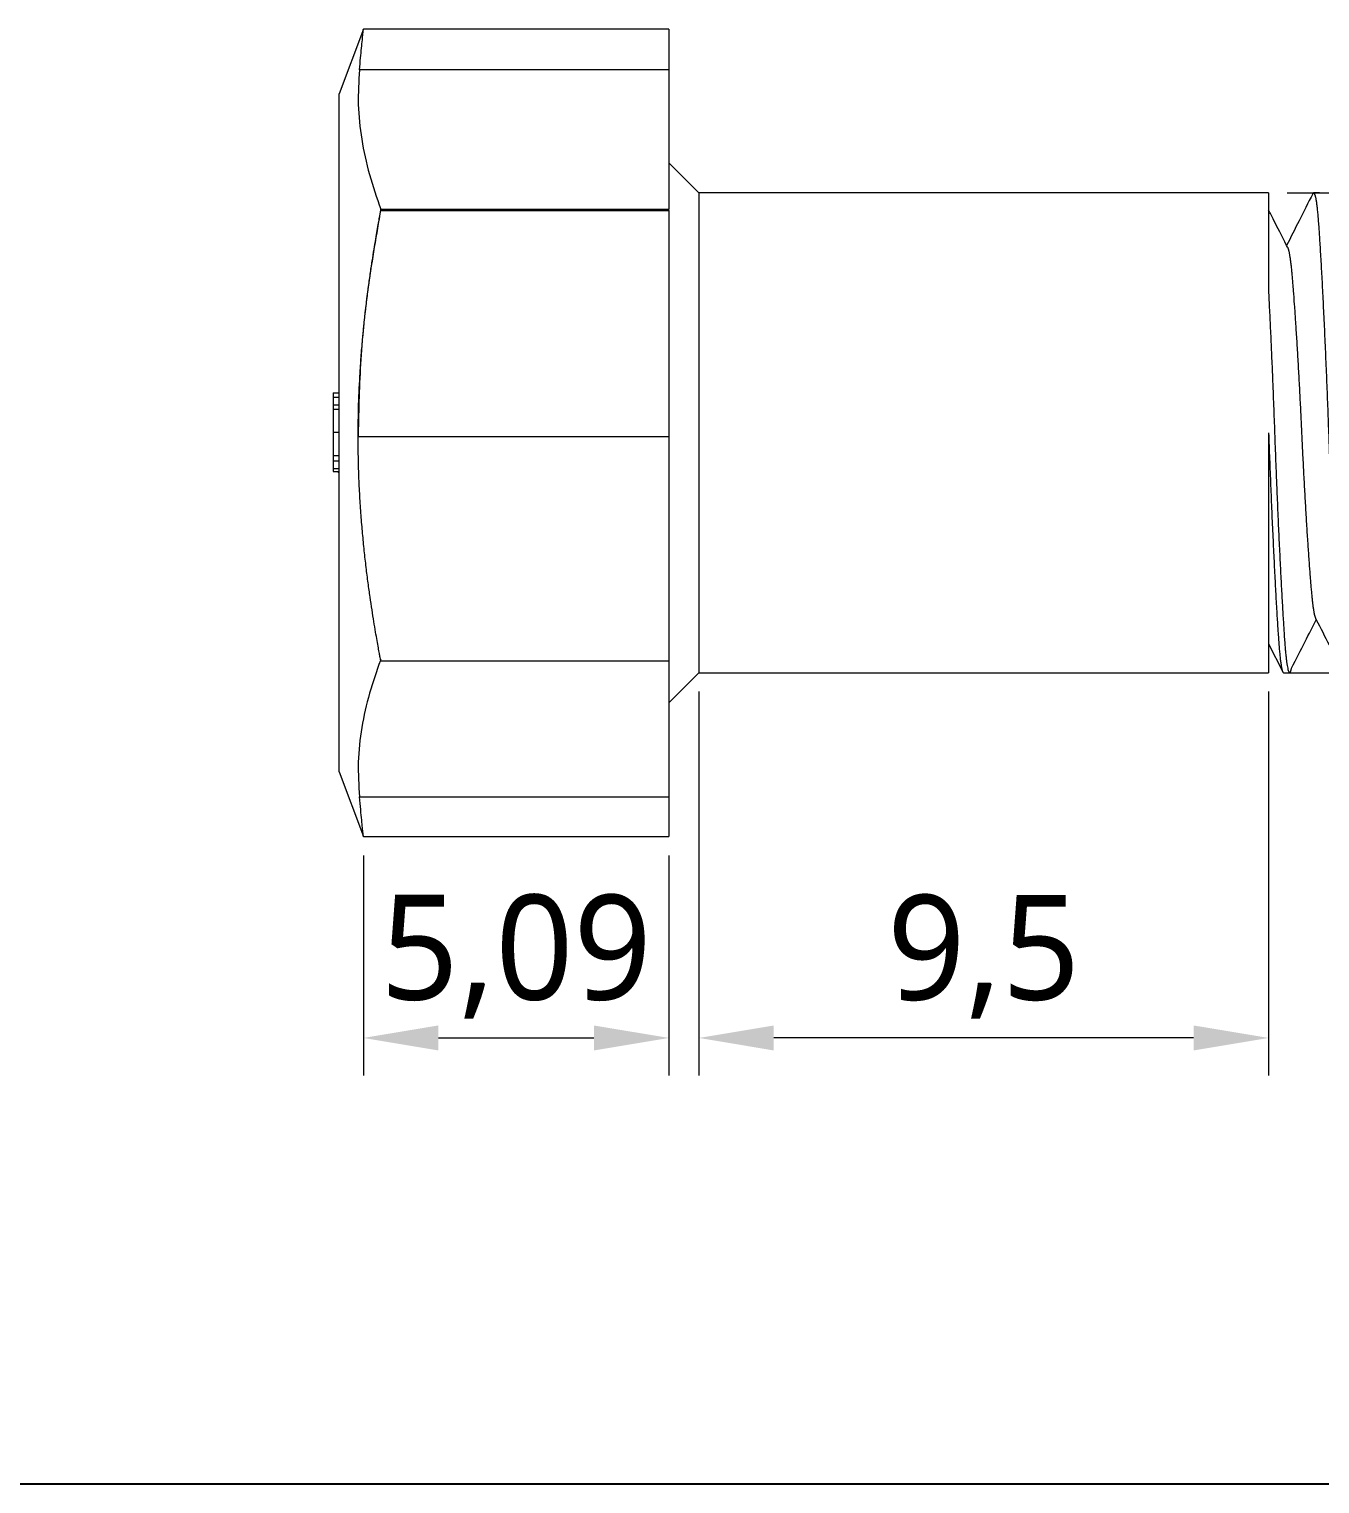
# Model space of a CAD drawing. Header units: millimetres. Extents: x -15 to 313, y -16 to 261.
# Drawn here: x 149.21 to 192.26, y 158.81 to 207.32 of the extents above; entities that cross this region are included whole.
import ezdxf

# ---------------------------------------------------------------- set-up
doc = ezdxf.new("R2010")
doc.units = ezdxf.units.MM
doc.header["$LTSCALE"] = 12.7
doc.header["$PDMODE"] = 33
doc.header["$PDSIZE"] = 1
for name, color, linetype, lineweight in [('ANNOTATION_TEXT', 7, 'Continuous', 25), ('TANGENT_LINES', 7, 'Continuous', 15), ('Visible', 7, 'Continuous', 40)]:
    doc.layers.add(name, color=color, linetype=linetype, lineweight=lineweight)
doc.styles.add('Onshape-Standard-Dimension', font='NotoSans-Regular.ttf')
doc.dimstyles.new('Onshape-ISO-25$0', dxfattribs={"dimtxt": 3.5, "dimasz": 2.5, "dimexe": 1.25, "dimexo": 0.625, "dimtad": 1, "dimtxsty": 'Onshape-Standard-Dimension', "dimcen": 2.5, "dimclrd": 7, "dimclre": 7, "dimclrt": 7, "dimadec": 1, "dimazin": 0, "dimtfac": 1, "dimtmove": 0, "dimatfit": 3, "dimfxl": 1, "dimlwd": 13, "dimlwe": 13, "dimarcsym": 0})

# ---------------------------------------------------------------- blocks, each defined once
blk = doc.blocks.new('*D0')
at = {"layer": 'ANNOTATION_TEXT', "color": 7, "lineweight": 13, "transparency": 16777216}
for p, q in [((171.549, 185.235), (171.549, 172.431)), ((190.549, 185.235), (190.549, 172.431)), ((188.049, 173.681), (174.049, 173.681))]:
    blk.add_line(p, q, dxfattribs=at)
at = {"layer": 'ANNOTATION_TEXT', "color": 7, "transparency": 16777216}
for points in [[(174.049, 174.097), (174.049, 173.264), (171.549, 173.681)], [(188.049, 174.097), (188.049, 173.264), (190.549, 173.681)]]:
    blk.add_solid(points, dxfattribs=at)
at = {"layer": 'Defpoints', "color": 0, "transparency": 16777216}
for p in [(171.549, 185.86, -15.66), (190.549, 185.86, -15.66), (171.549, 173.681)]:
    blk.add_point(p, dxfattribs=at)
at = {"layer": 'ANNOTATION_TEXT', "color": 7, "lineweight": 5, "transparency": 16777216, "insert": (181.049, 176.387), "char_height": 3.5, "attachment_point": 5, "style": 'Onshape-Standard-Dimension'}
blk.add_mtext('9,5', dxfattribs=at)
blk = doc.blocks.new('*D1')
at = {"layer": 'ANNOTATION_TEXT', "color": 7, "lineweight": 13, "transparency": 16777216}
for p, q in [((160.361, 179.77), (160.361, 172.431)), ((170.549, 179.77), (170.549, 172.431)), ((162.861, 173.681), (168.049, 173.681))]:
    blk.add_line(p, q, dxfattribs=at)
at = {"layer": 'ANNOTATION_TEXT', "color": 7, "transparency": 16777216}
for points in [[(162.861, 174.097), (162.861, 173.264), (160.361, 173.681)], [(168.049, 174.097), (168.049, 173.264), (170.549, 173.681)]]:
    blk.add_solid(points, dxfattribs=at)
at = {"layer": 'Defpoints', "color": 0, "transparency": 16777216}
for p in [(160.361, 180.395, -15.66), (170.549, 180.395, -15.673), (170.549, 173.681)]:
    blk.add_point(p, dxfattribs=at)
at = {"layer": 'ANNOTATION_TEXT', "color": 7, "lineweight": 5, "transparency": 16777216, "insert": (165.455, 176.39), "char_height": 3.5, "attachment_point": 5, "style": 'Onshape-Standard-Dimension'}
blk.add_mtext('5,09', dxfattribs=at)
blk = doc.blocks.new('*D5')
at = {"layer": 'ANNOTATION_TEXT', "color": 7, "lineweight": 13, "transparency": 16777216}
for p, q in [((191.174, 201.86), (291.271, 201.86)), ((290.021, 199.36), (290.021, 188.36)), ((191.174, 185.86), (291.271, 185.86))]:
    blk.add_line(p, q, dxfattribs=at)
at = {"layer": 'ANNOTATION_TEXT', "color": 7, "transparency": 16777216}
for points in [[(289.604, 199.36), (290.437, 199.36), (290.021, 201.86)], [(289.604, 188.36), (290.437, 188.36), (290.021, 185.86)]]:
    blk.add_solid(points, dxfattribs=at)
at = {"layer": 'Defpoints', "color": 0, "transparency": 16777216}
for p in [(190.549, 201.86, -15.66), (190.549, 185.86, -15.66), (290.021, 185.86)]:
    blk.add_point(p, dxfattribs=at)
at = {"layer": 'ANNOTATION_TEXT', "color": 7, "lineweight": 5, "transparency": 16777216, "insert": (287.499, 193.86), "char_height": 3.5, "attachment_point": 5, "rotation": 90, "style": 'Onshape-Standard-Dimension'}
blk.add_mtext('%%c8', dxfattribs=at)

msp = doc.modelspace()

# ---------------------------------------------------------------- linework, layer by layer
msp.add_line((-15.06, 158.809), (313.487, 158.809))
at = {"layer": 'TANGENT_LINES', "lineweight": 5}
for p, q in [((170.549, 205.965), (160.23, 205.965)), ((160.941, 201.272), (170.549, 201.272)), ((159.349, 194.647), (159.549, 194.647)), ((159.349, 193.88), (159.549, 193.88)), ((159.349, 193.106), (159.549, 193.106)), ((160.23, 181.717), (170.549, 181.717))]:
    msp.add_line(p, q, dxfattribs=at)
at = {"layer": 'Visible', "lineweight": 5}
for p, q in [((160.361, 207.324), (159.549, 205.16)), ((170.549, 207.324), (160.36, 207.324)), ((170.549, 207.324), (170.549, 205.965)), ((170.549, 205.965), (170.549, 201.317)), ((159.549, 182.56), (159.549, 205.16)), ((171.549, 201.86), (170.549, 202.86)), ((190.549, 201.86), (171.549, 201.86)), ((171.549, 201.86), (171.549, 185.86)), ((190.549, 201.86), (190.549, 198.532)), ((192.249, 201.86), (192.049, 201.86)), ((160.941, 201.272), (160.941, 201.317)), ((160.941, 201.317), (170.549, 201.317)), ((170.549, 201.272), (170.549, 201.317)), ((170.549, 201.272), (170.549, 193.737)), ((191.178, 200.05), (191.149, 200.108)), ((159.349, 195.192), (159.549, 195.192)), ((159.349, 195.192), (159.349, 195.046)), ((159.349, 195.046), (159.549, 195.046)), ((159.349, 195.046), (159.349, 194.791)), ((159.349, 194.791), (159.549, 194.791)), ((159.349, 194.779), (159.349, 194.647)), ((159.349, 194.647), (159.349, 193.88)), ((159.349, 193.88), (159.349, 193.106)), ((160.187, 193.811), (160.187, 193.737)), ((160.187, 193.737), (170.549, 193.737)), ((170.549, 193.737), (170.549, 186.261)), ((190.549, 193.86), (190.549, 185.86)), ((159.349, 193.106), (159.349, 192.923)), ((159.349, 192.928), (159.549, 192.928)), ((159.349, 192.928), (159.349, 192.668)), ((159.349, 192.668), (159.549, 192.668)), ((159.349, 192.668), (159.349, 192.568)), ((159.349, 192.568), (159.549, 192.568)), ((192.113, 187.682), (192.141, 187.628)), ((190.545, 186.829), (191.022, 185.887)), ((160.941, 186.306), (160.927, 186.269)), ((160.941, 186.261), (170.549, 186.261)), ((170.549, 186.261), (170.549, 181.717)), ((170.549, 184.86), (171.549, 185.86)), ((171.549, 185.86), (190.549, 185.86)), ((191.049, 185.86), (191.249, 185.86)), ((159.549, 182.56), (160.361, 180.395)), ((170.549, 181.717), (170.549, 180.395)), ((160.36, 180.395), (170.549, 180.395))]:
    msp.add_line(p, q, dxfattribs=at)
msp.add_arc((159.449, 192.504), 0.1, 0, 40.3962, dxfattribs=at)
for points, knots in [([(160.23, 205.965), (160.243, 206.1), (160.268, 206.357), (160.3, 206.686), (160.326, 206.955), (160.345, 207.153), (160.355, 207.264), (160.361, 207.321), (160.361, 207.323), (160.361, 207.324)], [0, 0, 0, 0, 0.227766, 0.435982, 0.62411, 0.784479, 0.907751, 0.986898, 1, 1, 1, 1]), ([(160.23, 205.965), (160.207, 205.578), (160.16, 204.805), (160.284, 203.642), (160.539, 202.469), (160.807, 201.702), (160.941, 201.317)], [0, 0, 0, 0, 0.247271, 0.494929, 0.746212, 1, 1, 1, 1]), ([(192.022, 201.832), (191.869, 201.53), (191.569, 200.937), (191.287, 200.38), (191.149, 200.108)], [0, 0, 0, 0, 0.51038, 1, 1, 1, 1]), ([(160.941, 201.317), (160.795, 200.475), (160.506, 198.801), (160.24, 196.307), (160.205, 194.642), (160.187, 193.811)], [0, 0, 0, 0, 0.335813, 0.668263, 1, 1, 1, 1]), ([(160.187, 193.737), (160.189, 194.084), (160.195, 194.778), (160.248, 195.841), (160.29, 196.448), (160.341, 197.05), (160.398, 197.623), (160.46, 198.169), (160.525, 198.675), (160.589, 199.143), (160.655, 199.582), (160.717, 199.976), (160.773, 200.317), (160.822, 200.607), (160.866, 200.857), (160.899, 201.04), (160.93, 201.21), (160.938, 201.255), (160.941, 201.272)], [0, 0, 0, 0, 0.097827, 0.195304, 0.269482, 0.342371, 0.414678, 0.485079, 0.552845, 0.618138, 0.681457, 0.741461, 0.797208, 0.848822, 0.896316, 0.938074, 0.976875, 1, 1, 1, 1]), ([(191.149, 200.108), (190.992, 200.418), (190.735, 200.926), (190.602, 201.187), (190.551, 201.289)], [0, 0, 0, 0, 0.609802, 1, 1, 1, 1]), ([(160.941, 186.261), (160.939, 186.268), (160.935, 186.288), (160.919, 186.371), (160.894, 186.505), (160.859, 186.697), (160.817, 186.935), (160.767, 187.222), (160.71, 187.567), (160.648, 187.958), (160.584, 188.387), (160.519, 188.856), (160.453, 189.376), (160.39, 189.931), (160.334, 190.508), (160.284, 191.111), (160.241, 191.755), (160.21, 192.418), (160.191, 193.07), (160.188, 193.514), (160.187, 193.737)], [0, 0, 0, 0, 0.014299, 0.039749, 0.073307, 0.113068, 0.157341, 0.205938, 0.259139, 0.315834, 0.375082, 0.436995, 0.502208, 0.569559, 0.638058, 0.708073, 0.780421, 0.853797, 0.926536, 1, 1, 1, 1]), ([(191.315, 186.014), (191.469, 186.316), (191.763, 186.892), (192.019, 187.391), (192.141, 187.628)], [0, 0, 0, 0, 0.523739, 1, 1, 1, 1]), ([(192.141, 187.628), (192.282, 187.349), (192.569, 186.783), (192.869, 186.189), (193.022, 185.887)], [0, 0, 0, 0, 0.492129, 1, 1, 1, 1]), ([(160.927, 186.269), (160.8, 185.907), (160.545, 185.181), (160.288, 184.04), (160.16, 182.878), (160.206, 182.104), (160.23, 181.717)], [0, 0, 0, 0, 0.248929, 0.499547, 0.74999, 1, 1, 1, 1]), ([(160.361, 180.395), (160.36, 180.402), (160.358, 180.422), (160.348, 180.524), (160.331, 180.699), (160.305, 180.956), (160.271, 181.299), (160.244, 181.573), (160.23, 181.717)], [0, 0, 0, 0, 0.0588, 0.176026, 0.336488, 0.528977, 0.752467, 1, 1, 1, 1])]:
    msp.add_open_spline(points, degree=3, knots=knots, dxfattribs=at)
for points, weights, knots in [([(192.022, 201.832), (192.035, 201.86), (192.049, 201.86), (192.139, 201.86), (192.216, 200.788), (192.383, 198.478), (192.549, 193.86), (192.716, 189.241), (192.883, 186.931), (192.947, 186.035), (193.022, 185.887), (193.035, 185.86), (193.049, 185.86)], [0.934614023108, 0.933012701892, 0.933012701892, 0.933012701892, 1, 0.866025403784, 1, 0.866025403784, 1, 0.943369737261, 0.934614023108, 0.933012701892, 0.933012701892], [0.01638035, 0.01638035, 0.01638035, 0.01666667, 0.01666667, 0.01851852, 0.01851852, 0.02222222, 0.02222222, 0.02592593, 0.02592593, 0.02749146, 0.02749146, 0.02777778, 0.02777778, 0.02777778]), ([(191.178, 200.05), (191.252, 199.931), (191.316, 199.241), (191.483, 197.447), (191.649, 193.86), (191.816, 190.272), (191.983, 188.478), (192.043, 187.824), (192.113, 187.682)], [0.93476201826, 0.943837764342, 1, 0.866025403784, 1, 0.866025403784, 1, 0.946604450581, 0.935770472957], [0.01696592, 0.01696592, 0.01696592, 0.01851852, 0.01851852, 0.02222222, 0.02222222, 0.02592593, 0.02592593, 0.02740204, 0.02740204, 0.02740204]), ([(190.549, 198.532), (190.656, 196.439), (190.749, 193.86), (190.916, 189.241), (191.083, 186.931), (191.16, 185.86), (191.249, 185.86), (191.282, 185.86), (191.315, 186.015)], [0.935356969711, 0.920481294659, 1, 0.866025403784, 1, 0.933012701892, 0.933012701892, 0.933012701892, 0.942153554912], [0.020023942, 0.020023942, 0.020023942, 0.022222222, 0.022222222, 0.025925926, 0.025925926, 0.027777778, 0.027777778, 0.028461852, 0.028461852, 0.028461852]), ([(190.549, 193.86), (190.716, 189.241), (190.883, 186.931), (190.947, 186.035), (191.022, 185.887), (191.035, 185.86), (191.049, 185.86)], [1, 0.866025403784, 1, 0.943369737261, 0.934614023108, 0.933012701892, 0.933012701892], [0, 0, 0, 0.003703704, 0.003703704, 0.005269237, 0.005269237, 0.005555556, 0.005555556, 0.005555556])]:
    msp.add_rational_spline(points, weights, degree=2, knots=knots, dxfattribs=at)

# ---------------------------------------------------------------- dimensions: what is measured, and where the dimension line sits
at = {"layer": 'ANNOTATION_TEXT', "lineweight": 5}
dim = msp.add_linear_dim(base=(290.021, 185.86), p1=(190.549, 201.86, -15.66), p2=(190.549, 185.86, -15.66), angle=90, dimstyle='Onshape-ISO-25$0', override={"dimlfac": 0.5, "dimpost": '%%c<>'}, dxfattribs=at)
dim.commit()
dim.dimension.update_dxf_attribs({"geometry": '*D5', "text_midpoint": (290.021, 193.86), "dimtype": 160})
for base, p1, p2, picture, middle in [((171.549, 173.681), (190.549, 185.86, -15.66), (171.549, 185.86, -15.66), '*D0', (181.049, 173.681)), ((170.549, 173.681), (160.361, 180.395, -15.66), (170.549, 180.395, -15.673), '*D1', (165.455, 173.681))]:
    dim = msp.add_linear_dim(base=base, p1=p1, p2=p2, dimstyle='Onshape-ISO-25$0', override={"dimlfac": 0.5, "dimpost": ''}, dxfattribs=at)
    dim.commit()
    dim.dimension.update_dxf_attribs({"geometry": picture, "text_midpoint": middle, "dimtype": 160})

doc.saveas('drawing.dxf')
